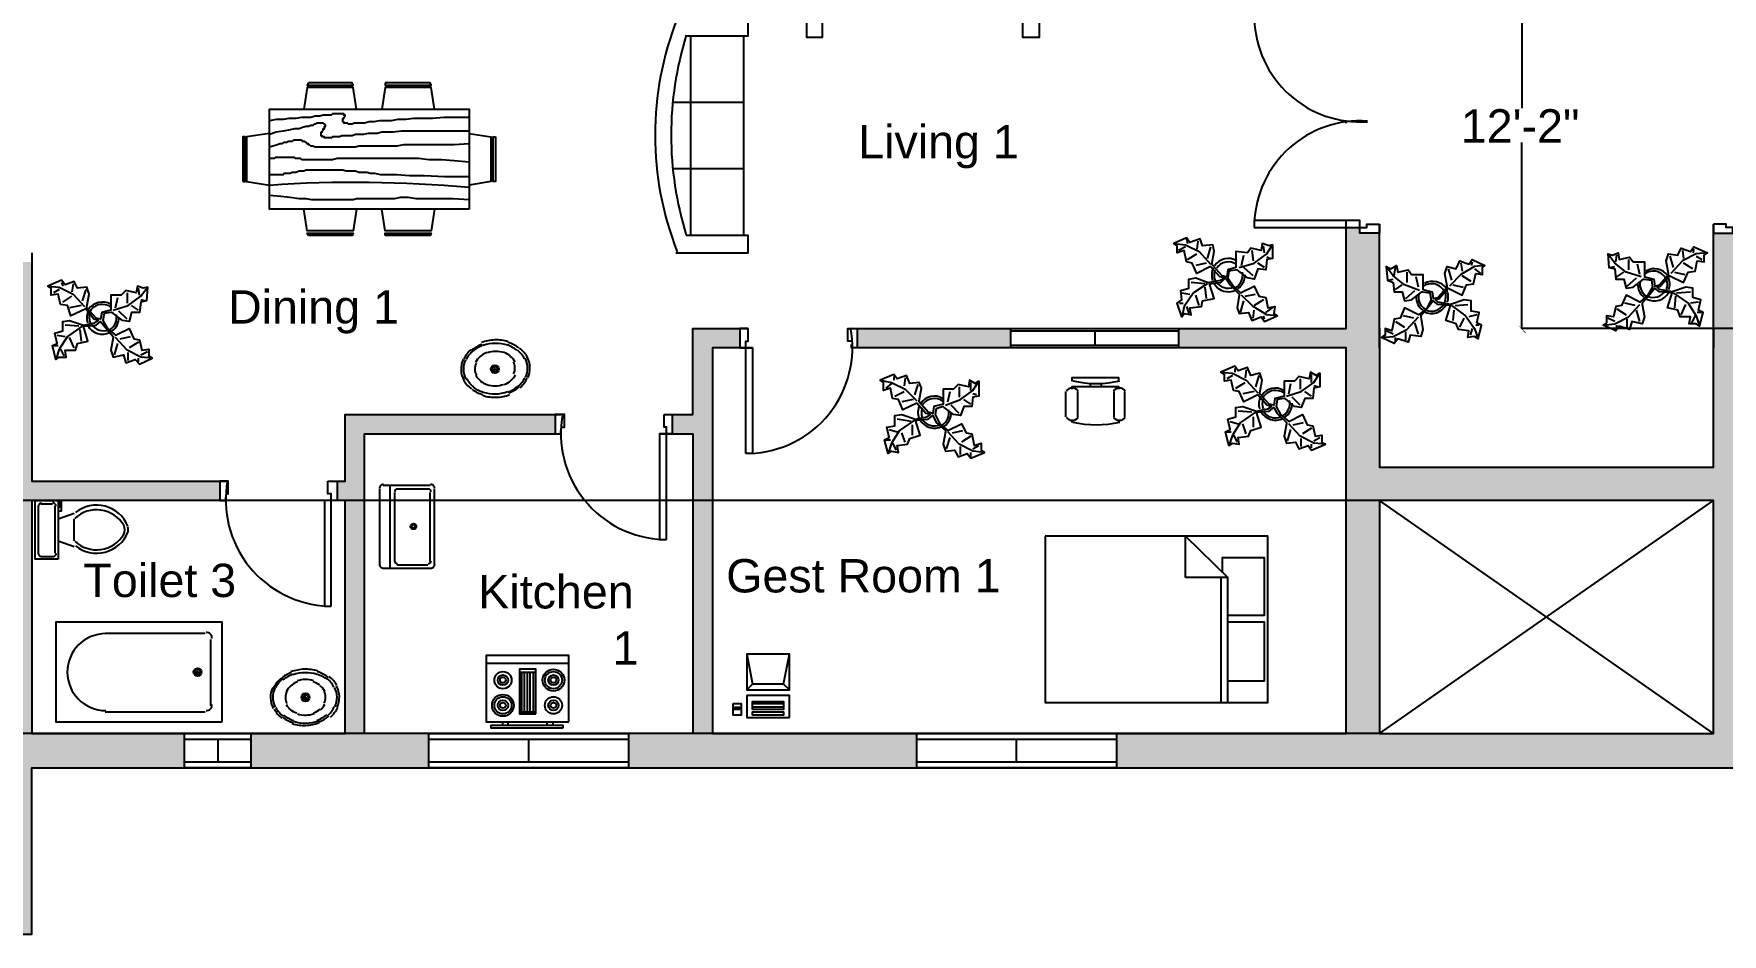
# Model space of a CAD drawing. Header units: inches. Extents: x 87 to 2803, y 358 to 1702.
# Drawn here: x 452 to 1060, y 932 to 1256 of the extents above; entities that cross this region are included whole.
import ezdxf

# ---------------------------------------------------------------- set-up
doc = ezdxf.new("R2010")
doc.units = ezdxf.units.IN
doc.header["$MEASUREMENT"] = 0
for name, color, linetype in [('PDF_0', 7, 'Continuous'), ('PDF_hatch', 3, 'Continuous'), ('PDF_Text', 7, 'Continuous')]:
    doc.layers.add(name, color=color, linetype=linetype)
for name, color, linetype, true_color in [('PDF_block', 220, 'Continuous', 0xff00bf), ('PDF_door', 140, 'Continuous', 0x00bfff), ('PDF_window', 180, 'Continuous', 0x3f00ff)]:
    doc.layers.add(name, color=color, linetype=linetype, true_color=true_color)
doc.styles.add('PDF Arial', font='arial.ttf')

msp = doc.modelspace()

# ---------------------------------------------------------------- hatches: boundary and pattern name
at = {"layer": 'PDF_hatch', "transparency": 33554559}
h = msp.add_hatch(color=256, dxfattribs=at)
h.paths.add_polyline_path([(1068.68, 1003.98), (1068.68, 1142.74), (1128.98, 1142.74), (1128.98, 1149.76), (1068.68, 1149.76), (1068.68, 1186.11), (1063.72, 1186.11), (1063.72, 1184.04), (1056.7, 1184.04), (1056.7, 1099.79), (936.52, 1099.79), (936.52, 1184.04), (929.5, 1184.04), (929.5, 1186.11), (924.55, 1186.11), (924.55, 1149.76), (864.25, 1149.76), (864.25, 1142.74), (924.55, 1142.74), (924.55, 1003.98), (841.95, 1003.98), (841.95, 991.59), (1151.28, 991.59), (1151.28, 1003.98)])
h.paths.add_polyline_path([(1056.7, 1003.98), (936.52, 1003.98), (936.52, 1087.81), (1056.7, 1087.81)], flags=0)
for points in [[(451.67, 1173.72), (444.65, 1173.72), (444.65, 1003.98), (434.33, 1003.98), (434.33, 991.59), (444.65, 991.59), (444.65, 938.73), (349.66, 938.73), (349.66, 991.59), (362.47, 991.59), (362.47, 1003.98), (349.66, 1003.98), (349.66, 1094.84), (248.48, 1094.84), (248.48, 1087.81), (342.64, 1087.81), (342.64, 1003.98), (291.43, 1003.98), (291.43, 991.59), (342.64, 991.59), (342.64, 931.7), (451.67, 931.7), (451.67, 991.59), (506.6, 991.59), (506.6, 1003.98), (451.67, 1003.98), (451.67, 1087.81), (519.4, 1087.81), (519.4, 1094.84), (451.67, 1094.84)], [(706.49, 1149.76), (689.55, 1149.76), (689.55, 1118.79), (682.12, 1118.79), (682.12, 1111.77), (689.55, 1111.77), (689.55, 1003.98), (666.43, 1003.98), (666.43, 991.59), (770.09, 991.59), (770.09, 1003.98), (696.58, 1003.98), (696.58, 1142.74), (706.49, 1142.74)], [(803.95, 1149.76), (748.61, 1149.76), (748.61, 1142.74), (803.95, 1142.74)], [(640, 1118.79), (564.42, 1118.79), (564.42, 1094.84), (561.53, 1094.84), (561.53, 1087.81), (564.42, 1087.81), (564.42, 1003.98), (530.55, 1003.98), (530.55, 991.59), (594.57, 991.59), (594.57, 1003.98), (571.44, 1003.98), (571.44, 1111.77), (640, 1111.77)]]:
    msp.add_hatch(color=256, dxfattribs=at).paths.add_polyline_path(points)

# ---------------------------------------------------------------- linework, layer by layer
at = {"layer": 'PDF_0', "lineweight": 25}
for points in [[(1349.51, 1495.85), (1056.7, 1495.85), (936.52, 1495.85), (643.71, 1495.85), (643.71, 1555.73), (444.65, 1555.73), (444.65, 1495.85), (288.54, 1495.85), (288.54, 1555.73), (204.71, 1555.73), (204.71, 1495.85), (192.73, 1495.85), (192.73, 991.59), (342.64, 991.59), (342.64, 931.7), (451.67, 931.7), (451.67, 991.59), (936.52, 991.59), (1056.7, 991.59), (1541.55, 991.59)], [(730.44, 1280.68), (730.44, 1254.66), (736.22, 1254.66), (736.22, 1276.96)], [(808.08, 1276.96), (808.08, 1254.66), (814.28, 1254.66), (814.28, 1280.68)], [(687.08, 1255.08), (709.38, 1255.08), (709.38, 1261.27), (683.36, 1261.27)], [(688.73, 1255.08), (688.73, 1183.22)], [(707.73, 1255.08), (707.73, 1183.22)], [(568.55, 1228.64), (567.31, 1236.49), (550.79, 1236.49), (549.55, 1228.64)], [(596.63, 1228.64), (595.39, 1236.49), (578.87, 1236.49), (577.63, 1228.64)], [(707.73, 1231.12), (682.12, 1231.12)], [(609.02, 1225.75), (604.07, 1225.75), (599.94, 1225.75), (595.81, 1225.34), (592.5, 1225.34), (589.2, 1225.34), (586.31, 1224.93), (583.42, 1224.93), (580.94, 1224.51), (578.87, 1224.51), (576.81, 1224.51), (574.74, 1224.1), (573.09, 1224.1), (571.44, 1223.69), (570.2, 1223.69), (568.96, 1223.69), (567.72, 1223.69), (566.9, 1223.28), (566.07, 1223.28), (565.66, 1223.28), (565.25, 1223.69), (564.83, 1223.69), (564.42, 1223.69), (564.01, 1223.69), (564.01, 1224.1), (563.59, 1224.1), (563.59, 1224.51), (563.59, 1224.93), (563.59, 1225.34), (564.01, 1225.34), (564.01, 1225.75), (564.42, 1226.17), (564.42, 1226.58), (564.01, 1226.58), (564.01, 1226.99), (563.59, 1226.99), (563.18, 1226.99), (562.77, 1226.99), (562.35, 1226.99), (561.94, 1226.99), (561.12, 1226.99), (560.7, 1226.99), (559.88, 1226.99), (559.46, 1226.58), (558.64, 1226.58), (557.4, 1226.58), (556.57, 1226.58), (555.33, 1226.17), (553.68, 1226.17), (552.03, 1225.75), (550.38, 1225.75), (548.73, 1225.75), (546.66, 1225.34), (544.18, 1225.34), (542.12, 1224.93), (539.64, 1224.93), (537.16, 1224.51)], [(609.02, 1220.8), (602, 1220.8), (596.22, 1220.8), (591.26, 1220.8), (587.55, 1220.8), (584.66, 1220.8), (581.76, 1220.38), (579.7, 1220.38), (577.63, 1220.38), (575.98, 1219.97), (574.33, 1219.97), (572.68, 1219.97), (571.03, 1219.56), (569.37, 1219.56), (568.14, 1219.56), (566.9, 1219.15), (565.66, 1219.15), (564.42, 1219.15), (563.18, 1219.15), (562.35, 1218.73), (561.53, 1218.73), (560.7, 1218.73), (559.88, 1218.73), (559.46, 1218.32), (558.64, 1218.32), (558.22, 1218.32), (557.81, 1218.32), (557.4, 1218.32), (556.99, 1218.32), (556.99, 1218.73), (556.57, 1218.73), (556.16, 1218.73), (556.16, 1219.15), (555.75, 1219.15), (555.75, 1219.56), (555.75, 1219.97), (555.75, 1220.38), (556.16, 1220.38), (556.16, 1220.8), (556.57, 1221.21), (556.57, 1221.62), (556.99, 1221.62), (556.99, 1222.04), (556.99, 1222.45), (557.4, 1222.45), (557.4, 1222.86), (556.99, 1223.28), (556.57, 1223.69), (556.16, 1223.69), (555.75, 1223.69), (555.33, 1223.69), (554.92, 1223.69), (554.51, 1223.69), (554.09, 1223.69), (553.68, 1223.28), (553.27, 1223.28), (552.86, 1222.86), (552.03, 1222.86), (551.2, 1222.45), (550.38, 1222.45), (549.14, 1222.04), (547.9, 1221.62), (546.25, 1221.62), (544.6, 1221.21), (542.12, 1220.8), (539.64, 1220.38), (537.16, 1219.56)], [(924.55, 1223.69), (924.55, 1224.51)], [(609.02, 1216.25), (603.65, 1215.84), (599.11, 1215.84), (594.98, 1215.84), (591.26, 1215.84), (588.37, 1215.84), (585.48, 1215.84), (583, 1215.43), (580.94, 1215.43), (578.87, 1215.43), (577.22, 1215.43), (575.57, 1215.43), (573.92, 1215.43), (572.27, 1215.43), (570.61, 1215.43), (569.37, 1215.43), (568.14, 1215.02), (566.48, 1215.02), (565.25, 1215.02), (564.01, 1215.02), (562.77, 1215.02), (561.53, 1215.02), (560.29, 1215.02), (559.05, 1215.02), (558.22, 1215.02), (556.99, 1215.02), (556.16, 1215.02), (555.33, 1215.02), (554.92, 1215.02), (554.09, 1215.02), (553.68, 1215.02), (552.86, 1215.43), (552.44, 1215.43), (552.03, 1215.43), (551.62, 1215.84), (551.2, 1215.84), (551.2, 1216.25), (550.79, 1216.25), (550.38, 1216.67), (549.96, 1217.08), (549.55, 1217.08), (549.14, 1217.08), (548.73, 1217.49), (548.31, 1217.49), (547.9, 1217.49), (547.49, 1217.49), (547.07, 1217.49), (546.66, 1217.49), (545.83, 1217.49), (545.42, 1217.08), (545.01, 1217.08), (544.6, 1217.08), (543.77, 1217.08), (543.36, 1216.67), (542.53, 1216.67), (541.7, 1216.25), (540.88, 1216.25), (540.05, 1215.84), (538.4, 1215.43), (537.16, 1215.02)], [(609.02, 1219.97), (616.87, 1218.73), (616.87, 1202.63), (609.02, 1201.39)], [(609.02, 1209.65), (603.65, 1210.06), (599.11, 1210.47), (594.57, 1210.47), (590.85, 1210.89), (587.13, 1210.89), (583.83, 1210.89), (580.53, 1210.89), (577.63, 1210.89), (575.16, 1210.89), (572.68, 1210.89), (570.61, 1210.89), (568.55, 1210.89), (566.48, 1210.89), (564.83, 1210.89), (563.18, 1210.89), (561.53, 1210.89), (559.88, 1210.47), (558.22, 1210.47), (556.99, 1210.47), (555.75, 1210.47), (554.51, 1210.47), (553.27, 1210.47), (552.44, 1210.47), (551.62, 1210.47), (550.79, 1210.47), (549.96, 1210.47), (549.14, 1210.47), (548.31, 1210.89), (547.9, 1210.89), (547.07, 1210.89), (546.66, 1210.89), (546.25, 1211.3), (545.83, 1211.3), (545.42, 1211.3), (544.6, 1211.3), (544.18, 1211.3), (543.77, 1211.3), (543.36, 1211.3), (542.94, 1211.3), (542.12, 1211.3), (541.7, 1211.3), (540.88, 1211.3), (540.47, 1211.3), (540.05, 1211.3), (539.23, 1211.3), (538.81, 1210.89), (538.4, 1210.89), (537.99, 1210.89), (537.57, 1210.89), (537.16, 1210.89)], [(609.02, 1204.28), (600.35, 1204.28), (592.92, 1204.69), (587.55, 1204.69), (583, 1205.1), (579.7, 1205.1), (577.22, 1205.1), (575.16, 1205.52), (573.5, 1205.52), (572.27, 1205.93), (570.61, 1205.93), (569.37, 1205.93), (568.14, 1206.34), (566.9, 1206.34), (566.07, 1206.34), (564.83, 1206.34), (563.59, 1206.76), (562.77, 1206.76), (561.94, 1206.76), (560.7, 1206.76), (559.88, 1206.76), (558.64, 1206.76), (557.81, 1206.76), (556.99, 1206.76), (555.75, 1206.76), (554.92, 1206.76), (553.68, 1206.76), (552.44, 1206.76), (551.62, 1206.76), (550.38, 1206.76), (549.55, 1206.34), (548.73, 1206.34), (547.9, 1206.34), (546.66, 1205.93), (546.25, 1205.93), (545.42, 1205.93), (544.6, 1205.52), (543.77, 1205.52), (543.36, 1205.52), (542.53, 1205.52), (542.12, 1205.1), (541.29, 1205.1), (540.88, 1205.1), (540.05, 1205.1), (539.64, 1205.1), (538.81, 1205.1), (538.4, 1205.1), (537.57, 1205.1), (537.16, 1205.1)], [(707.73, 1207.17), (682.12, 1207.17)], [(609.02, 1196.02), (603.24, 1196.43), (597.87, 1196.43), (593.74, 1196.43), (590.02, 1196.43), (587.13, 1196.84), (584.24, 1196.84), (582.18, 1196.43), (580.11, 1196.43), (578.05, 1196.43), (575.98, 1196.43), (574.33, 1196.43), (572.68, 1196.43), (571.44, 1196.43), (569.79, 1196.43), (568.55, 1196.43), (567.31, 1196.02), (566.07, 1196.02), (564.83, 1196.02), (563.59, 1196.02), (562.35, 1196.02), (561.12, 1196.02), (560.29, 1196.02), (558.64, 1196.02), (557.4, 1196.02), (556.16, 1196.02), (554.51, 1196.02), (552.44, 1196.02), (550.38, 1196.43), (547.9, 1196.43), (544.6, 1196.84), (541.29, 1197.26), (537.16, 1197.67)], [(568.55, 1192.71), (567.31, 1184.87), (550.79, 1184.87), (549.55, 1192.71)], [(596.63, 1192.71), (595.39, 1184.87), (578.87, 1184.87), (577.63, 1192.71)], [(745.31, 1149.76), (924.55, 1149.76), (924.55, 1188.58)], [(936.52, 1149.76), (936.52, 1187.35)], [(1056.7, 1149.76), (1056.7, 1187.35)], [(683.36, 1177.02), (709.38, 1177.02), (709.38, 1183.22), (687.08, 1183.22)], [(886.14, 1171.65), (891.51, 1173.3), (896.05, 1176.61), (898.11, 1179.91), (896.88, 1179.5), (894.4, 1180.32), (893.98, 1177.85), (890.27, 1178.67), (889.03, 1177.02), (884.9, 1177.43), (884.9, 1171.65), (882.01, 1170.83), (881.6, 1168.35), (879.94, 1168.76), (876.64, 1172.48), (876.23, 1172.89), (877.05, 1177.43), (876.64, 1179.91), (872.92, 1179.5), (872.1, 1181.98), (868.38, 1180.74), (867.14, 1182.39), (862.6, 1180.32)], [(865.49, 1153.89), (863.84, 1158.85), (865.49, 1160.09), (865.08, 1163.39), (867.97, 1164.22), (867.97, 1167.52), (870.44, 1167.93), (874.99, 1166.28), (879.53, 1167.11), (880.77, 1167.93), (879.12, 1168.35), (875.81, 1172.06), (870.86, 1169.59), (869.21, 1173.3), (867.14, 1173.72), (866.31, 1177.85), (863.84, 1177.02), (863.84, 1179.5), (862.6, 1180.32), (866.73, 1179.91), (871.68, 1177.43), (875.81, 1172.89)], [(866.73, 1179.09), (864.25, 1177.85)], [(867.14, 1181.98), (867.55, 1180.32)], [(871.27, 1181.15), (870.86, 1178.26)], [(875.81, 1179.09), (874.57, 1174.96)], [(898.11, 1179.91), (898.11, 1174.96), (896.05, 1174.54), (895.64, 1170.83), (892.75, 1171.24), (891.51, 1167.52), (889.03, 1167.93), (885.31, 1170.83), (882.42, 1170.41), (882.01, 1167.93), (884.07, 1165.04), (886.55, 1162.57), (891.51, 1165.04), (893.16, 1161.33), (895.64, 1160.91), (896.46, 1157.2), (898.94, 1157.61), (898.53, 1155.13), (899.77, 1154.31), (896.05, 1154.72), (891.09, 1157.61), (886.96, 1161.74)], [(895.22, 1177.02), (894.81, 1179.5)], [(1030.68, 1168.35), (1025.32, 1170), (1021.19, 1173.3), (1018.71, 1176.61), (1020.36, 1176.19), (1022.42, 1177.02), (1022.84, 1174.54), (1026.55, 1175.37), (1027.79, 1173.72), (1031.92, 1173.72), (1031.92, 1168.35), (1035.23, 1167.52), (1035.64, 1165.04), (1037.29, 1165.46), (1040.6, 1169.17), (1040.6, 1169.59), (1039.77, 1174.13), (1040.6, 1176.61), (1043.9, 1176.19), (1045.14, 1178.67), (1048.44, 1177.43), (1049.68, 1179.09), (1054.64, 1177.02)], [(451.67, 1177.02), (451.67, 1094.84), (522.29, 1094.84)], [(867.55, 1174.54), (870.86, 1176.61)], [(874.16, 1173.3), (870.44, 1172.48)], [(886.96, 1172.48), (887.79, 1176.19)], [(890.68, 1177.85), (891.09, 1174.13)], [(895.22, 1171.65), (892.75, 1173.3)], [(897.29, 1174.96), (896.05, 1175.37)], [(950.98, 1163.39), (945.61, 1165.46), (941.48, 1168.76), (939, 1172.06), (940.65, 1171.24), (942.72, 1172.48), (943.13, 1170), (946.85, 1170.83), (948.09, 1169.17), (952.22, 1169.17), (952.22, 1163.8), (955.52, 1162.98), (955.93, 1160.5), (957.59, 1160.91), (960.89, 1164.63), (960.89, 1165.04), (960.06, 1169.59), (960.89, 1172.06), (964.19, 1171.24), (965.43, 1174.13), (968.74, 1172.89), (969.97, 1174.54), (974.52, 1172.48)], [(972.04, 1146.05), (973.28, 1151), (971.63, 1151.83), (972.45, 1155.54), (969.56, 1155.96), (969.56, 1159.67), (967.08, 1160.09), (962.13, 1158.44), (957.59, 1159.26), (956.76, 1160.09), (958, 1160.5), (961.3, 1164.22), (966.26, 1161.74), (967.91, 1165.46), (970.39, 1165.87), (971.21, 1169.59), (973.69, 1169.17), (973.69, 1171.65), (974.52, 1172.48), (970.8, 1172.06), (965.85, 1169.17), (961.72, 1165.04)], [(965.85, 1173.3), (966.26, 1170.41)], [(969.97, 1173.72), (969.56, 1172.48)], [(1018.71, 1176.61), (1019.12, 1171.65), (1021.19, 1171.24), (1021.6, 1167.52), (1024.49, 1167.52), (1025.32, 1164.22), (1027.79, 1164.63), (1031.51, 1167.52), (1031.92, 1167.52), (1034.4, 1167.11), (1034.81, 1164.63), (1033.16, 1161.74), (1030.27, 1159.26), (1025.32, 1161.74), (1023.66, 1158.02), (1021.6, 1157.61), (1020.77, 1153.89), (1018.29, 1154.31), (1018.29, 1151.83), (1017.06, 1151), (1021.19, 1151.42), (1026.14, 1153.89), (1030.27, 1158.44)], [(1021.6, 1173.72), (1022.01, 1176.19)], [(1026.14, 1174.54), (1026.14, 1170.83)], [(1030.27, 1169.17), (1029.45, 1172.89)], [(1051.75, 1150.59), (1052.99, 1155.54), (1051.33, 1156.37), (1052.16, 1160.09), (1049.27, 1160.91), (1049.27, 1164.22), (1046.79, 1164.63), (1041.84, 1162.98), (1037.29, 1163.8), (1036.47, 1164.63), (1037.71, 1165.04), (1041.01, 1168.76), (1045.96, 1166.28), (1047.62, 1170), (1050.09, 1170.41), (1050.92, 1174.13), (1053.4, 1173.72), (1053.4, 1176.19), (1054.64, 1177.02), (1050.51, 1176.61), (1045.55, 1174.13), (1041.42, 1169.59)], [(1041.01, 1175.78), (1042.25, 1171.65)], [(1045.55, 1177.85), (1045.96, 1174.96)], [(1049.27, 1171.24), (1045.96, 1173.3)], [(1049.68, 1178.26), (1049.27, 1177.02)], [(1050.51, 1175.78), (1052.57, 1174.54)], [(481, 1156.37), (486.36, 1158.02), (490.91, 1161.33), (493.38, 1164.63), (491.73, 1164.22), (489.67, 1165.04), (489.26, 1162.57), (485.54, 1163.39), (483.89, 1161.74), (480.17, 1161.74), (480.17, 1156.37), (476.87, 1155.54), (476.45, 1153.07), (474.8, 1153.48), (471.5, 1157.2), (471.5, 1157.61), (472.32, 1162.15), (471.5, 1164.63), (468.19, 1164.22), (466.95, 1166.7), (463.65, 1165.46), (462.41, 1167.11), (457.45, 1165.04)], [(874.57, 1165.87), (869.62, 1162.57), (866.31, 1157.61), (865.49, 1153.89), (866.31, 1155.13), (868.79, 1154.72), (868.38, 1157.2), (872.51, 1157.61), (872.92, 1159.67), (877.05, 1160.5), (875.4, 1165.87), (879.53, 1166.28), (881.18, 1167.93), (882.83, 1165.46), (886.14, 1162.15), (886.14, 1161.74), (885.31, 1157.2), (886.14, 1155.13), (889.44, 1155.54), (890.68, 1152.65), (893.98, 1153.89), (895.22, 1152.24), (899.77, 1154.31)], [(885.31, 1170.83), (885.31, 1170.83)], [(891.09, 1168.76), (887.79, 1171.65)], [(939, 1172.06), (939.41, 1167.11), (941.48, 1166.28), (941.89, 1162.98), (944.78, 1162.98), (945.61, 1159.67), (948.09, 1160.09), (951.8, 1162.98), (952.22, 1162.98), (954.69, 1162.57), (955.11, 1160.09), (953.46, 1156.78), (950.56, 1154.72), (945.61, 1157.2), (943.96, 1153.48), (941.89, 1153.07), (941.07, 1148.94), (938.59, 1149.76), (938.59, 1147.29), (937.35, 1146.46), (941.48, 1146.87), (946.43, 1149.35), (950.56, 1153.89)], [(939.83, 1167.11), (941.48, 1167.52)], [(941.89, 1168.76), (942.3, 1171.65)], [(946.43, 1170), (946.43, 1166.28)], [(950.56, 1164.63), (949.74, 1168.35)], [(961.3, 1171.24), (962.54, 1167.11)], [(969.56, 1166.7), (966.26, 1168.76)], [(970.8, 1171.24), (972.87, 1169.59)], [(1019.53, 1171.65), (1021.19, 1172.06)], [(1022.01, 1168.35), (1024.49, 1170)], [(1025.73, 1165.04), (1029.03, 1167.93)], [(1042.66, 1170), (1046.38, 1169.17)], [(460.35, 1138.61), (459.11, 1143.57), (460.76, 1144.39), (459.93, 1148.11), (462.82, 1148.94), (462.82, 1152.24), (465.3, 1152.65), (470.26, 1151), (474.39, 1151.83), (475.63, 1152.65), (473.97, 1153.07), (471.08, 1156.78), (465.71, 1154.31), (464.48, 1158.02), (462, 1158.44), (461.17, 1162.15), (458.69, 1161.74), (458.69, 1164.22), (457.45, 1165.04), (461.58, 1164.63), (466.54, 1162.15), (470.67, 1157.61)], [(461.58, 1163.8), (459.52, 1162.57)], [(462.41, 1166.28), (462.82, 1165.04)], [(462.82, 1159.26), (466.13, 1161.33)], [(466.54, 1165.87), (466.13, 1162.98)], [(471.08, 1163.8), (469.84, 1159.67)], [(493.38, 1164.63), (492.97, 1159.67), (490.91, 1159.26), (490.49, 1155.54), (487.6, 1155.54), (486.78, 1152.24), (484.3, 1152.65), (480.58, 1155.54), (480.17, 1155.54), (477.69, 1155.13), (477.28, 1152.65), (478.93, 1149.76), (481.82, 1147.29), (486.78, 1149.76), (488.43, 1146.05), (490.49, 1145.63), (491.32, 1141.92), (493.8, 1142.33), (493.8, 1139.85), (495.04, 1139.03), (490.91, 1139.44), (485.95, 1141.92), (481.82, 1146.46)], [(481.82, 1157.2), (482.65, 1160.91)], [(485.95, 1162.57), (485.95, 1158.85)], [(490.49, 1161.74), (490.08, 1164.22)], [(865.49, 1162.57), (868.38, 1162.15)], [(873.75, 1165.87), (868.79, 1166.28)], [(871.68, 1158.02), (870.44, 1161.74)], [(873.75, 1164.63), (874.16, 1160.5)], [(888.2, 1161.33), (891.92, 1162.15)], [(942.3, 1163.8), (944.78, 1165.46)], [(946.02, 1160.5), (949.33, 1163.39)], [(962.95, 1165.46), (966.67, 1164.63)], [(1042.25, 1162.57), (1047.62, 1158.85), (1050.51, 1154.31), (1051.75, 1150.59), (1050.51, 1151.42), (1048.03, 1151.42), (1048.44, 1153.89), (1044.73, 1153.89), (1043.9, 1156.37), (1040.18, 1157.2), (1041.84, 1162.57), (1037.29, 1162.98), (1035.64, 1164.22), (1033.99, 1162.15), (1031.1, 1158.85), (1031.1, 1158.44), (1031.92, 1153.89), (1031.1, 1151.42), (1027.38, 1152.24), (1026.55, 1149.35), (1022.84, 1150.59), (1021.6, 1148.94), (1017.06, 1151)], [(1043.07, 1161.33), (1042.66, 1157.2)], [(1043.49, 1162.57), (1048.44, 1162.98)], [(469.43, 1158.02), (465.3, 1157.2)], [(485.95, 1153.07), (483.06, 1155.96)], [(490.08, 1156.37), (487.6, 1158.02)], [(492.15, 1159.67), (490.91, 1160.09)], [(864.66, 1158.85), (865.9, 1158.85)], [(867.14, 1157.61), (867.97, 1155.13)], [(886.55, 1155.54), (887.79, 1159.67)], [(891.09, 1153.48), (891.51, 1156.37)], [(894.81, 1160.09), (891.51, 1158.02)], [(895.22, 1153.07), (894.81, 1154.31)], [(895.64, 1155.54), (898.11, 1157.2)], [(962.54, 1158.02), (967.5, 1154.31), (970.8, 1149.76), (972.04, 1146.05), (970.8, 1146.87), (968.32, 1146.46), (968.74, 1148.94), (965.02, 1149.35), (964.19, 1151.42), (960.48, 1152.65), (962.13, 1158.02), (957.59, 1158.44), (955.93, 1159.67), (954.28, 1157.61), (951.39, 1154.31), (951.39, 1153.89), (952.22, 1149.35), (951.39, 1146.87), (947.67, 1147.29), (946.85, 1144.81), (943.13, 1146.05), (941.89, 1144.39), (937.35, 1146.46)], [(948.91, 1153.48), (945.2, 1154.31)], [(963.37, 1156.37), (962.95, 1152.65)], [(963.78, 1158.02), (968.32, 1158.44)], [(971.63, 1154.72), (968.74, 1153.89)], [(1022.01, 1156.78), (1025.32, 1154.72)], [(1028.62, 1158.02), (1024.9, 1158.85)], [(1030.27, 1152.24), (1029.03, 1156.37)], [(1045.14, 1154.72), (1046.79, 1158.44)], [(1051.33, 1159.26), (1048.44, 1158.85)], [(1050.09, 1154.31), (1048.86, 1151.83)], [(1052.57, 1155.54), (1050.92, 1155.54)], [(469.84, 1150.59), (464.48, 1146.87), (461.58, 1142.33), (460.35, 1138.61), (461.58, 1139.44), (464.06, 1139.44), (463.65, 1141.92), (467.37, 1141.92), (468.19, 1144.39), (471.91, 1145.22), (470.26, 1150.59), (474.8, 1151), (476.45, 1152.24), (478.1, 1150.18), (481, 1146.87), (481, 1146.46), (480.17, 1141.92), (481, 1139.44), (484.71, 1140.26), (485.54, 1137.37), (488.84, 1138.61), (490.49, 1136.96), (495.04, 1139.03)], [(468.61, 1150.59), (463.65, 1151)], [(469.02, 1149.35), (469.43, 1145.22)], [(679.23, 1118.79), (689.55, 1118.79), (689.55, 1149.76), (696.58, 1149.76), (709.38, 1149.76)], [(936.52, 1142.74), (936.52, 1149.76), (936.52, 1137.79), (936.52, 1099.79), (1056.7, 1099.79), (1056.7, 1137.79), (1056.7, 1149.76), (1056.7, 1142.74)], [(941.48, 1147.7), (939, 1148.94)], [(942.3, 1152.24), (945.61, 1150.18)], [(946.02, 1145.63), (946.02, 1148.52)], [(950.56, 1147.7), (949.33, 1151.83)], [(965.43, 1150.18), (967.08, 1153.48)], [(969.97, 1149.76), (969.15, 1147.29)], [(972.45, 1151), (971.21, 1151)], [(1021.19, 1152.24), (1018.71, 1153.48)], [(1022.01, 1149.76), (1022.01, 1151)], [(1025.73, 1150.18), (1025.73, 1153.07)], [(459.52, 1143.57), (461.17, 1143.57)], [(460.76, 1147.29), (463.65, 1146.87)], [(462, 1142.33), (463.24, 1139.85)], [(466.95, 1142.74), (465.3, 1146.46)], [(481.41, 1140.26), (482.65, 1144.39)], [(483.47, 1146.05), (487.19, 1146.87)], [(490.08, 1144.81), (486.78, 1142.74)], [(711.03, 1142.74), (696.58, 1142.74), (696.58, 1111.77), (696.58, 1003.98), (924.55, 1003.98), (924.55, 1142.74), (746.55, 1142.74)], [(942.3, 1145.22), (942.3, 1146.46)], [(486.36, 1138.2), (486.36, 1141.09)], [(490.08, 1137.79), (490.08, 1139.03)], [(490.91, 1140.26), (493.38, 1141.5)], [(618.11, 1136.13), (618.11, 1134.07)], [(903.07, 1125.4), (908.44, 1127.05), (912.98, 1130.35), (915.05, 1133.66), (913.81, 1132.83), (911.74, 1134.07), (911.33, 1131.59), (907.61, 1132.42), (905.96, 1130.77), (902.24, 1130.77), (902.24, 1125.4), (898.94, 1124.57), (898.53, 1122.09), (896.88, 1122.51), (893.57, 1126.22), (893.57, 1126.64), (894.4, 1131.18), (893.57, 1133.66), (890.27, 1132.83), (889.03, 1135.72), (885.73, 1134.48), (884.49, 1136.13), (879.53, 1134.07)], [(619.35, 1134.9), (617.28, 1134.9)], [(780.41, 1122.09), (785.78, 1124.16), (790.32, 1127.46), (792.39, 1130.77), (791.15, 1129.94), (789.09, 1131.18), (788.67, 1128.7), (784.96, 1129.53), (783.3, 1127.87), (779.59, 1127.87), (779.59, 1122.51), (776.28, 1121.68), (775.87, 1119.2), (774.22, 1119.61), (770.91, 1123.33), (770.91, 1123.74), (771.74, 1128.29), (770.91, 1130.35), (767.61, 1129.94), (766.37, 1132.83), (763.07, 1131.59), (761.83, 1133.24), (756.87, 1131.18)], [(759.76, 1104.75), (758.52, 1109.7), (760.18, 1110.53), (759.35, 1114.25), (762.24, 1114.66), (762.24, 1118.38), (764.72, 1118.79), (769.67, 1117.14), (773.8, 1117.96), (775.04, 1118.79), (773.39, 1119.2), (770.09, 1122.92), (765.13, 1120.44), (763.48, 1124.16), (761.42, 1124.57), (760.59, 1128.29), (758.11, 1127.46), (758.11, 1130.35), (756.87, 1131.18), (761, 1130.35), (765.96, 1127.87), (770.09, 1123.74)], [(761, 1129.94), (758.94, 1128.29)], [(761.83, 1132.42), (761.83, 1131.18)], [(765.96, 1132), (765.55, 1129.11)], [(792.39, 1130.77), (792.39, 1125.4), (790.32, 1124.98), (789.91, 1121.68), (787.02, 1121.68), (785.78, 1118.38), (783.3, 1118.79), (780, 1121.27), (779.59, 1121.68), (777.11, 1120.85), (776.7, 1118.79), (778.35, 1115.48), (781.24, 1113.01), (786.19, 1115.48), (787.85, 1112.18), (789.91, 1111.77), (790.74, 1107.64), (793.22, 1108.46), (793.22, 1105.99), (794.45, 1105.16), (790.32, 1105.57), (785.37, 1108.05), (781.24, 1112.59)], [(789.5, 1127.46), (789.5, 1130.35)], [(842.77, 1130.77), (842.77, 1132), (825.84, 1132), (825.84, 1130.77)], [(832.45, 1129.94), (832.45, 1128.7)], [(836.58, 1128.7), (836.58, 1129.94)], [(882.42, 1107.64), (881.18, 1112.59), (882.83, 1113.42), (882.01, 1117.14), (884.9, 1117.96), (884.9, 1121.27), (887.38, 1121.68), (892.33, 1120.03), (896.46, 1120.85), (897.7, 1121.68), (896.05, 1122.09), (892.75, 1125.81), (887.79, 1123.33), (886.14, 1127.05), (884.07, 1127.46), (883.25, 1131.18), (880.77, 1130.77), (880.77, 1133.24), (879.53, 1134.07), (883.66, 1133.66), (888.62, 1131.18), (892.75, 1126.64)], [(883.66, 1132.83), (881.6, 1131.59)], [(884.49, 1135.31), (884.49, 1134.07)], [(884.9, 1128.29), (888.2, 1130.35)], [(888.62, 1134.9), (888.2, 1132)], [(893.16, 1132.83), (891.92, 1128.7)], [(915.05, 1133.66), (915.05, 1128.7), (912.98, 1128.29), (912.57, 1124.57), (909.68, 1124.57), (908.44, 1121.27), (905.96, 1121.68), (902.66, 1124.57), (902.24, 1124.57), (899.77, 1124.16), (899.35, 1121.68), (901.01, 1118.79), (903.9, 1116.31), (908.85, 1118.79), (910.5, 1115.07), (912.57, 1114.66), (913.4, 1110.94), (915.87, 1111.36), (915.87, 1108.88), (917.11, 1108.05), (912.98, 1108.46), (908.03, 1110.94), (903.9, 1115.48)], [(903.9, 1126.22), (904.72, 1129.94)], [(908.03, 1131.59), (908.03, 1127.87)], [(912.16, 1130.35), (912.16, 1133.24)], [(762.24, 1125.4), (765.55, 1127.05)], [(768.85, 1124.16), (764.72, 1123.33)], [(770.5, 1129.53), (769.26, 1125.81)], [(781.24, 1123.33), (782.06, 1127.05)], [(785.37, 1128.7), (785.37, 1124.98)], [(789.5, 1122.51), (787.02, 1124.16)], [(791.56, 1125.81), (790.32, 1126.22)], [(823.78, 1117.96), (823.78, 1127.05)], [(842.77, 1127.87), (842.77, 1128.7), (825.84, 1128.7), (825.84, 1127.87)], [(827.91, 1127.05), (827.91, 1117.96)], [(841.12, 1117.96), (841.12, 1127.05)], [(844.84, 1127.05), (844.84, 1117.96)], [(891.51, 1127.05), (887.38, 1126.22)], [(908.03, 1122.09), (905.14, 1124.98)], [(912.16, 1125.4), (909.68, 1127.05)], [(914.22, 1128.7), (912.98, 1129.11)], [(558.22, 1094.84), (564.42, 1094.84), (564.42, 1111.77), (564.42, 1118.79), (642.06, 1118.79)], [(642.89, 1118.79), (643.3, 1118.79)], [(769.26, 1116.72), (763.89, 1113.01), (761, 1108.46), (759.76, 1104.75), (761, 1105.57), (763.48, 1105.16), (763.07, 1107.64), (766.78, 1108.05), (767.61, 1110.12), (771.33, 1111.36), (769.67, 1116.72), (774.22, 1117.14), (775.87, 1118.38), (777.11, 1115.9), (780.41, 1113.01), (780.41, 1112.59), (779.59, 1108.05), (780.41, 1105.57), (783.72, 1105.99), (784.96, 1103.51), (788.26, 1104.75), (789.5, 1103.1), (794.45, 1105.16)], [(785.37, 1119.2), (782.48, 1122.09)], [(891.92, 1119.61), (886.55, 1115.9), (883.66, 1111.36), (882.42, 1107.64), (883.66, 1108.46), (886.14, 1108.05), (885.73, 1110.53), (889.44, 1110.94), (890.27, 1113.01), (893.98, 1114.25), (892.33, 1119.61), (896.88, 1120.03), (898.53, 1121.27), (899.77, 1119.2), (903.07, 1115.9), (903.07, 1115.48), (902.24, 1110.94), (903.07, 1108.46), (906.37, 1108.88), (907.61, 1106.4), (910.92, 1107.64), (912.16, 1105.99), (917.11, 1108.05)], [(890.68, 1119.61), (885.73, 1120.03)], [(891.09, 1117.96), (891.09, 1114.25)], [(677.58, 1111.77), (677.99, 1111.77), (689.55, 1111.77), (689.55, 1104.75), (689.55, 1003.98), (571.44, 1003.98), (571.44, 1063.86), (571.44, 1104.75), (571.44, 1111.77), (642.06, 1111.77)], [(642.06, 1111.77), (642.06, 1111.77)], [(760.18, 1113.42), (763.07, 1112.59)], [(768.02, 1116.31), (763.07, 1117.14)], [(765.96, 1108.88), (764.72, 1112.18)], [(768.44, 1115.07), (768.44, 1111.36)], [(782.89, 1112.18), (786.61, 1113.01)], [(825.84, 1116.72), (825.84, 1115.9)], [(842.77, 1116.72), (842.77, 1115.9)], [(881.6, 1112.59), (883.25, 1112.59)], [(882.83, 1116.31), (885.73, 1115.48)], [(888.62, 1111.77), (887.38, 1115.48)], [(903.48, 1109.29), (904.72, 1113.42)], [(905.55, 1115.07), (909.27, 1115.9)], [(912.16, 1113.83), (908.85, 1111.77)], [(758.94, 1109.7), (760.59, 1109.7)], [(761.42, 1108.46), (762.65, 1105.99)], [(780.83, 1106.4), (782.06, 1110.53)], [(785.78, 1104.33), (785.78, 1107.23)], [(789.5, 1110.94), (786.19, 1108.88)], [(790.32, 1106.4), (792.39, 1107.64)], [(884.07, 1111.36), (885.31, 1108.88)], [(908.44, 1107.23), (908.44, 1110.12)], [(912.16, 1106.81), (912.16, 1108.05)], [(912.98, 1109.29), (915.05, 1110.53)], [(789.5, 1103.51), (789.5, 1105.16)], [(521.47, 1087.81), (451.67, 1087.81), (451.67, 1070.88), (451.67, 1063.86), (451.67, 1056.84), (451.67, 1003.98), (564.42, 1003.98), (564.42, 1056.84), (564.42, 1063.86), (564.42, 1070.88), (564.42, 1087.81), (556.99, 1087.81)], [(461.17, 1084.1), (462.41, 1084.1), (462.41, 1087.4), (461.58, 1087.4), (461.58, 1085.34), (461.17, 1085.34)], [(576.81, 1091.94), (576.81, 1064.69)], [(594.98, 1093.18), (578.05, 1093.18)], [(580.53, 1093.18), (580.53, 1063.45)], [(582.18, 1090.71), (582.18, 1065.93)], [(594.15, 1091.94), (583, 1091.94)], [(594.98, 1065.93), (594.98, 1090.71)], [(596.63, 1064.69), (596.63, 1091.94)], [(936.52, 1003.98), (1056.7, 1087.81)], [(1056.7, 1003.98), (936.52, 1087.81)], [(454.98, 1086.58), (459.11, 1086.58)], [(459.93, 1085.75), (459.93, 1068.82)], [(461.17, 1081.21), (466.95, 1083.27)], [(466.95, 1073.36), (466.95, 1081.21)], [(461.17, 1073.36), (466.95, 1071.3)], [(578.05, 1063.45), (594.98, 1063.45)], [(583, 1064.69), (594.15, 1064.69)], [(882.01, 1046.52), (895.22, 1046.52), (895.22, 1067.17), (879.94, 1067.17), (879.94, 1061.8)], [(879.53, 1060.14), (879.53, 1015.13)], [(882.01, 1015.13), (882.01, 1060.14)], [(514.03, 1039.91), (478.1, 1039.91)], [(882.01, 1022.98), (895.22, 1022.98), (895.22, 1044.04), (882.01, 1044.04)], [(516.1, 1013.89), (516.1, 1037.84)], [(511.14, 1027.11), (511.14, 1025.04)], [(644.95, 1029.17), (615.22, 1029.17)], [(708.97, 1032.47), (708.97, 1019.67), (724.25, 1019.67), (722.18, 1021.74), (724.25, 1032.47), (708.97, 1032.47), (711.03, 1021.74)], [(724.25, 1019.67), (724.25, 1032.47)], [(511.97, 1025.87), (510.32, 1025.87)], [(632.98, 1025.87), (627.19, 1025.87)], [(628.02, 1011.82), (628.02, 1025.87)], [(628.85, 1025.87), (628.85, 1011.82)], [(630.08, 1011.82), (630.08, 1025.87)], [(630.91, 1025.87), (630.91, 1011.82)], [(632.15, 1011.82), (632.15, 1025.87)], [(722.18, 1021.74), (711.03, 1021.74), (708.97, 1019.67)], [(550.79, 1016.78), (548.73, 1016.78)], [(549.96, 1017.61), (549.96, 1015.95)], [(711.03, 1014.72), (722.18, 1014.72)], [(478.1, 1011.82), (514.03, 1011.82)], [(627.19, 1011.82), (632.98, 1011.82)], [(705.66, 1013.48), (705.66, 1012.65)], [(722.18, 1013.48), (711.03, 1013.48)], [(621, 1008.11), (621, 1006.87)], [(623.06, 1006.87), (623.06, 1008.11)], [(637.11, 1006.87), (637.11, 1008.11)], [(639.17, 1008.11), (639.17, 1006.87)]]:
    msp.add_lwpolyline(points, dxfattribs=at)
for points in [[(551.2, 1238.14), (550.79, 1237.32), (567.31, 1237.32), (566.9, 1238.14)], [(578.87, 1238.14), (578.87, 1237.32), (595.39, 1237.32), (594.98, 1238.14)], [(609.02, 1192.71), (537.16, 1192.71), (537.16, 1228.64), (609.02, 1228.64)], [(527.66, 1202.63), (528.49, 1202.63), (528.49, 1218.73), (527.66, 1218.73)], [(618.52, 1218.73), (618.52, 1202.63), (617.69, 1202.63), (617.69, 1218.73)], [(551.2, 1183.22), (550.79, 1184.04), (567.31, 1184.04), (566.9, 1183.22)], [(578.87, 1183.22), (578.87, 1184.04), (595.39, 1184.04), (594.98, 1183.22)], [(461.17, 1066.75), (452.91, 1066.75), (452.91, 1087.81), (461.17, 1087.81)], [(936.52, 1087.81), (936.52, 1003.98), (1056.7, 1003.98), (1056.7, 1087.81)], [(816.34, 1075.01), (816.34, 1015.13), (896.46, 1015.13), (896.46, 1075.01)], [(866.73, 1060.14), (866.73, 1075.01), (882.01, 1060.14)], [(520.23, 1008.11), (520.23, 1044.04), (460.35, 1044.04), (460.35, 1008.11)], [(644.95, 1008.11), (644.95, 1032.06), (615.22, 1032.06), (615.22, 1008.11)], [(632.98, 1011), (632.98, 1027.11), (627.19, 1027.11), (627.19, 1011)], [(704.01, 1014.72), (706.9, 1014.72), (706.9, 1010.59), (704.01, 1010.59)], [(724.25, 1009.76), (724.25, 1017.61), (708.97, 1017.61), (708.97, 1009.76)], [(711.03, 1012.65), (711.03, 1015.54), (722.18, 1015.54), (722.18, 1012.65)], [(706.49, 1012.65), (704.42, 1012.65), (704.42, 1013.48), (706.49, 1013.48)], [(711.03, 1010.59), (711.03, 1011.82), (722.18, 1011.82), (722.18, 1010.59)], [(642.89, 1006.04), (642.89, 1006.87), (616.87, 1006.87), (616.87, 1006.04)]]:
    msp.add_lwpolyline(points, close=True, dxfattribs=at)
for points in [[(537.16, 1219.97), (528.9, 1218.73), (528.9, 1202.63), (537.16, 1201.39, -0.040451), (609.02, 1200.56)], [(623.11, 1144.98, 0.081917), (618.24, 1145.63, 0.081942), (613.43, 1144.67)], [(622.95, 1143.73, 0.081207), (618.53, 1144.39, 0.081185), (614.14, 1143.61)], [(606.92, 1138.68, 0.117624), (606.14, 1134.83, 0.117628), (607.17, 1131.04)], [(607.75, 1138.48, 0.118621), (606.96, 1134.99, 0.118618), (607.84, 1131.53)], [(611.58, 1137.21, 0.118279), (611.09, 1135.05, 0.118287), (611.63, 1132.9)], [(615.38, 1141.08, 0.089711), (612.98, 1139.61, 0.104623), (611.34, 1137.53)], [(623.9, 1139.84, 0.089698), (621.6, 1141.05, 0.081461), (618.62, 1141.5, 0.081425), (615.66, 1140.98)], [(625.05, 1133.41, 0.118279), (625.54, 1135.57, 0.118287), (625, 1137.72)], [(629.3, 1132.14, 0.118621), (630.08, 1135.62, 0.118618), (629.2, 1139.09)], [(630.12, 1131.94, 0.117624), (630.91, 1135.79, 0.117628), (629.87, 1139.58)], [(613.15, 1130.77, 0.089698), (615.45, 1129.57, 0.081461), (618.42, 1129.11, 0.081425), (621.38, 1129.63)], [(621.66, 1129.54, 0.089711), (624.06, 1131.01, 0.104623), (625.7, 1133.09)], [(610.46, 1128.66, 0.089553), (614.09, 1126.88, 0.081207), (618.51, 1126.22, 0.081185), (622.9, 1127.01)], [(613.94, 1125.63, 0.081916), (618.8, 1124.99, 0.081942), (623.61, 1125.95)], [(455.33, 1067.59, -0.500001), (454.15, 1068.82), (454.15, 1085.75, -0.500001), (455.33, 1086.98)], [(467.17, 1073.19, 0.480083), (484.78, 1075.67, 0.21501), (484.78, 1078.9, 0.480083), (467.17, 1081.37)], [(460.34, 1068.76, -0.500001), (459.11, 1067.58), (454.98, 1067.58)], [(554.55, 1026.46, 0.081917), (549.69, 1027.1, 0.081942), (544.87, 1026.14)], [(547.24, 1022.55, 0.089711), (544.84, 1021.08, 0.104623), (543.2, 1019)], [(558.02, 1023.43, 0.089553), (554.39, 1025.21, 0.081207), (549.98, 1025.86, 0.081185), (545.58, 1025.08)], [(553.04, 1022.93, 0.081461), (550.07, 1023.39, 0.081425), (547.11, 1022.87)], [(561.56, 1013.41, 0.117624), (562.35, 1017.26, 0.117628), (561.32, 1021.05)], [(538.37, 1020.56, 0.117624), (537.58, 1016.71, 0.117628), (538.61, 1012.92)], [(539.19, 1020.37, 0.118621), (538.4, 1016.88, 0.118618), (539.29, 1013.42)], [(543.44, 1019.09, 0.118279), (542.94, 1016.93, 0.118287), (543.49, 1014.78)], [(556.91, 1014.88, 0.118279), (557.4, 1017.04, 0.118287), (556.86, 1019.19)], [(560.74, 1013.61, 0.118621), (561.53, 1017.09, 0.118618), (560.64, 1020.56)], [(545.95, 1008.35, 0.08119), (550.37, 1007.7, 0.081192), (554.76, 1008.48)], [(547.3, 1011.04, 0.081461), (550.28, 1010.59, 0.081425), (553.24, 1011.11)], [(545.38, 1007.52, 0.081917), (550.24, 1006.88, 0.081912), (555.06, 1007.83)]]:
    msp.add_lwpolyline(points, format="xyb", dxfattribs=at)
for centre, radius in [((618.31, 1135.1), 1.45), ((618.31, 1135.1), 1.03), ((588.99, 1078.52), 1.03), ((588.99, 1078.52), 0.619), ((511.35, 1026.07), 1.45), ((511.35, 1026.07), 1.03), ((639.38, 1023.18), 3.92), ((621.21, 1023.18), 3.1), ((621.21, 1023.18), 1.86), ((621.21, 1023.18), 1.03), ((639.38, 1023.18), 3.1), ((639.38, 1023.18), 1.86), ((639.38, 1023.18), 1.03), ((550.17, 1016.99), 1.45), ((550.17, 1016.99), 1.03), ((621.21, 1014.1), 3.92), ((621.21, 1014.1), 3.1), ((621.21, 1014.1), 1.86), ((621.21, 1014.1), 1.03), ((639.38, 1014.1), 3.1), ((639.38, 1014.1), 1.86), ((639.38, 1014.1), 1.03)]:
    msp.add_circle(centre, radius, dxfattribs=at)
for centre, radius, start, end in [((790.12, 1219.35), 114.19, 158.43385, 201.56615), ((802.92, 1219.35), 121.21, 162.7185, 197.2815), ((882.21, 1168.97), 5.99, 59.89747, 145.62437), ((882.21, 1168.55), 5.16, 55.05764, 146.17924), ((882.21, 1168.97), 5.99, 153.90782, 198.79772), ((882.21, 1168.97), 5.16, 159.97163, 201.58775), ((882.21, 1169.38), 5.16, 212.53024, 292.6275), ((882.21, 1168.97), 5.16, 301.32851, 11.83738), ((882.21, 1168.97), 5.99, 304.88107, 1.38455), ((955.73, 1160.71), 5.99, 34.37563, 120.10253), ((1035.43, 1165.66), 5.16, 168.16197, 238.67309), ((1035.02, 1165.25), 5.16, 33.82021, 124.94193), ((1035.43, 1165.25), 5.99, 34.37563, 120.10253), ((1035.02, 1165.66), 5.16, 338.41183, 20.02569), ((1035.02, 1165.66), 5.99, 341.20139, 26.09308), ((882.21, 1168.97), 5.99, 208.72864, 297.41753), ((955.73, 1161.12), 5.99, 178.61727, 235.11801), ((955.73, 1161.12), 5.16, 168.16197, 238.67309), ((955.31, 1160.71), 5.16, 33.82021, 124.94193), ((955.31, 1161.12), 5.16, 338.41183, 20.02569), ((955.31, 1161.12), 5.99, 341.20139, 26.09308), ((1035.43, 1165.66), 5.99, 178.61727, 235.11801), ((1035.43, 1165.66), 5.99, 242.5826, 331.27145), ((1035.02, 1166.08), 5.16, 247.37247, 327.46954), ((477.48, 1153.69), 5.99, 153.90782, 198.79772), ((477.07, 1153.27), 5.99, 59.89747, 145.62437), ((477.48, 1153.69), 5.16, 159.97163, 201.58775), ((477.07, 1153.27), 5.16, 55.05764, 146.17924), ((477.07, 1153.69), 5.16, 301.32851, 11.83738), ((955.31, 1161.12), 5.99, 242.5826, 331.27145), ((955.31, 1161.12), 5.16, 247.37247, 327.46954), ((477.07, 1153.69), 5.99, 208.72864, 297.41753), ((477.48, 1154.1), 5.16, 212.53024, 292.6275), ((477.07, 1153.69), 5.99, 304.88107, 1.38455), ((616.66, 1134.28), 10.53, 131.15546, 155.01287), ((617.9, 1132.62), 12.18, 110.57796, 131.15377), ((617.9, 1133.04), 11.36, 109.37262, 129.84159), ((619.14, 1133.04), 11.36, 51.77211, 72.24165), ((619.55, 1133.04), 12.18, 52.53471, 73.11516), ((620.79, 1134.28), 10.53, 28.68049, 52.53556), ((616.66, 1134.28), 9.71, 129.84198, 153.74806), ((619.97, 1134.69), 6.4, 27.62508, 51.50806), ((620.38, 1134.28), 9.71, 27.86797, 51.77375), ((616.25, 1136.34), 10.53, 208.68049, 232.53556), ((616.66, 1136.34), 9.71, 207.86789, 231.77376), ((617.08, 1135.93), 6.4, 207.62508, 231.50806), ((620.38, 1136.34), 9.71, 309.84198, 333.74806), ((620.38, 1136.34), 10.53, 311.15546, 335.01287), ((834.72, 1166.49), 36.55, 256.58013, 283.41987), ((617.49, 1137.58), 12.18, 232.53471, 253.11516), ((619.14, 1137.58), 11.36, 289.37262, 309.84159), ((619.14, 1137.99), 12.18, 290.57796, 311.15377), ((776.49, 1119.41), 5.99, 59.89747, 145.62437), ((776.49, 1119.41), 5.16, 55.05764, 146.17924), ((826.05, 1125.6), 2.68, 36.86595, 143.13405), ((842.98, 1125.6), 2.68, 36.86595, 143.13405), ((899.15, 1122.71), 5.99, 153.90782, 198.79772), ((899.15, 1122.3), 5.99, 59.89747, 145.62437), ((899.56, 1122.71), 5.16, 159.97431, 201.58817), ((899.15, 1122.3), 5.16, 55.05807, 146.17979), ((776.49, 1119.41), 5.99, 153.90782, 198.79772), ((776.9, 1119.41), 5.16, 159.97163, 201.58775), ((776.49, 1119.41), 5.16, 301.32851, 11.83738), ((776.49, 1119.41), 5.99, 304.88107, 1.38455), ((826.05, 1119.41), 2.68, 216.86595, 323.13405), ((842.98, 1119.41), 2.68, 216.86595, 323.13405), ((899.15, 1122.71), 5.99, 208.72855, 297.4174), ((899.15, 1122.71), 5.16, 212.53046, 292.62753), ((899.15, 1122.71), 5.16, 301.32691, 11.83803), ((899.15, 1122.71), 5.99, 304.88199, 1.38273), ((776.49, 1119.82), 5.99, 208.72864, 297.41753), ((776.49, 1119.82), 5.16, 212.53024, 292.6275), ((834.72, 1151.62), 36.55, 256.58013, 283.41987), ((578.25, 1092.15), 1.45, 89.99993, 180.00007), ((595.19, 1092.15), 1.45, 359.99993, 90.00007), ((583.21, 1090.91), 1.03, 90.00006, 179.99994), ((594.36, 1090.91), 1.03, 0.00006, 89.99994), ((459.31, 1085.96), 1.03, 351.8698, 98.1302), ((475.01, 1073.98), 12.18, 22.02756, 128.52904), ((475.01, 1081), 12.18, 231.47096, 337.97244), ((482.44, 1077.28), 3.92, 344.861, 15.139), ((578.25, 1064.89), 1.45, 179.99993, 270.00007), ((583.21, 1066.13), 1.03, 180.00006, 269.99994), ((594.36, 1066.13), 1.03, 270.00006, 359.99994), ((595.19, 1064.89), 1.45, 269.99993, 0.00007), ((478.31, 1026.07), 13.84, 90.0001, 269.9999), ((514.65, 1038.46), 1.86, 351.8725, 98.12789), ((548.11, 1015.75), 10.53, 131.15546, 155.01287), ((548.11, 1016.16), 9.71, 129.84198, 153.74806), ((549.35, 1014.51), 12.18, 110.57796, 131.15377), ((549.34, 1014.51), 11.36, 109.37262, 129.84159), ((550.58, 1015.33), 7.64, 51.51122, 72.01364), ((551, 1014.51), 12.18, 52.53471, 73.11516), ((551.41, 1016.16), 6.4, 27.62508, 51.50806), ((551.82, 1016.16), 9.71, 27.86797, 51.77375), ((552.24, 1016.16), 10.53, 28.68049, 52.53556), ((551.41, 1017.4), 6.4, 309.77046, 333.6613), ((514.65, 1014.1), 1.86, 261.87211, 8.1275), ((548.11, 1017.81), 10.53, 208.68049, 232.53556), ((548.11, 1017.81), 9.71, 207.86825, 231.77242), ((549.35, 1019.47), 12.18, 232.53655, 253.11341), ((549.34, 1019.46), 11.36, 231.77311, 252.24065), ((548.93, 1017.4), 6.4, 207.62508, 231.50806), ((549.35, 1018.64), 7.64, 231.51122, 252.01364), ((550.58, 1018.64), 7.64, 289.26585, 309.77123), ((550.58, 1019.47), 11.36, 289.37496, 309.8417), ((550.58, 1019.46), 12.18, 290.57629, 311.15544), ((551.82, 1017.81), 9.71, 309.84198, 333.74806), ((552.24, 1017.81), 10.53, 311.15496, 335.01258)]:
    msp.add_arc(centre, radius, start, end, dxfattribs=at)
at = {"layer": 'PDF_0', "color": 220, "true_color": 0xff00bf, "transparency": 33554559}
msp.add_solid([(986.08, 1151.42), (989.39, 1148.11), (988.97, 1148.11)], dxfattribs=at)
at = {"layer": 'PDF_block', "lineweight": 25}
for points in [[(1303.67, 1295.96), (987.73, 1295.96), (987.73, 1229.06)], [(1303.67, 1149.76), (987.73, 1149.76), (987.73, 1216.67)], [(936.52, 1087.81), (118.8, 1087.81)], [(936.52, 1003.98), (118.8, 1003.98)]]:
    msp.add_lwpolyline(points, dxfattribs=at)
at = {"layer": 'PDF_door', "lineweight": 25}
for points in [[(929.5, 1224.1), (930.74, 1224.1)], [(891.51, 1186.11), (929.5, 1186.11), (929.5, 1188.58), (891.51, 1188.58)], [(936.52, 1187.35), (936.52, 1184.04), (929.5, 1184.04), (929.5, 1186.11), (931.98, 1186.11), (931.98, 1187.35)], [(1056.7, 1187.35), (1056.7, 1184.04), (1063.72, 1184.04), (1063.72, 1186.11), (1061.25, 1186.11), (1061.25, 1187.35)], [(709.38, 1149.76), (706.49, 1149.76), (706.49, 1142.74), (708.55, 1142.74), (708.55, 1145.22), (709.38, 1145.22)], [(708.55, 1104.75), (708.55, 1142.74), (711.03, 1142.74), (711.03, 1104.75)], [(679.23, 1118.79), (682.12, 1118.79), (682.12, 1111.77), (680.06, 1111.77), (680.06, 1114.25), (679.23, 1114.25)], [(680.06, 1073.77), (680.06, 1111.77), (677.58, 1111.77), (677.58, 1073.77)], [(558.22, 1094.84), (561.53, 1094.84), (561.53, 1087.81), (559.46, 1087.81), (559.46, 1090.29), (558.22, 1090.29)], [(559.46, 1049.82), (559.46, 1087.81), (556.99, 1087.81), (556.99, 1049.82)]]:
    msp.add_lwpolyline(points, close=True, dxfattribs=at)
for points in [[(746.55, 1145.22), (745.31, 1145.22), (745.31, 1149.76), (748.61, 1149.76), (748.61, 1142.74), (746.55, 1142.74), (746.55, 1143.98)], [(642.06, 1114.25), (643.3, 1114.25), (643.3, 1118.79), (640, 1118.79), (640, 1111.77), (642.06, 1111.77), (642.06, 1113.01)], [(521.47, 1090.29), (522.29, 1090.29), (522.29, 1094.84), (519.4, 1094.84), (519.4, 1087.81), (521.47, 1087.81), (521.47, 1089.05)]]:
    msp.add_lwpolyline(points, dxfattribs=at)
for centre, start, end in [((929.71, 1262.3), 181.8841, 273.76826), ((929.71, 1186.31), 86.23174, 178.1159), ((708.76, 1142.95), 271.88416, 10.60731), ((680.26, 1111.97), 169.39269, 268.11584), ((559.67, 1088.02), 169.39269, 268.11584)]:
    msp.add_arc(centre, 38.2, start, end, dxfattribs=at)
at = {"layer": 'PDF_window', "lineweight": 25}
for points in [[(864.25, 1142.74), (803.95, 1142.74), (803.95, 1149.76), (864.25, 1149.76)], [(530.55, 991.59), (506.6, 991.59), (506.6, 1003.98), (530.55, 1003.98)], [(666.43, 991.59), (594.57, 991.59), (594.57, 1003.98), (666.43, 1003.98)], [(841.95, 991.59), (770.09, 991.59), (770.09, 1003.98), (841.95, 1003.98)]]:
    msp.add_lwpolyline(points, close=True, dxfattribs=at)
for points in [[(803.95, 1148.94), (864.25, 1148.94)], [(834.1, 1148.94), (834.1, 1143.57)], [(864.25, 1143.57), (803.95, 1143.57)], [(506.6, 1001.91), (530.55, 1001.91)], [(518.58, 1001.91), (518.58, 993.65)], [(594.57, 1001.91), (666.43, 1001.91)], [(630.5, 993.65), (630.5, 1001.91)], [(770.09, 1001.91), (841.95, 1001.91)], [(806.02, 993.65), (806.02, 1001.91)], [(530.55, 993.65), (506.6, 993.65)], [(666.43, 993.65), (594.57, 993.65)], [(841.95, 993.65), (770.09, 993.65)]]:
    msp.add_lwpolyline(points, dxfattribs=at)

# ---------------------------------------------------------------- texts
at = {"layer": 'PDF_Text', "color": 220, "true_color": 0xff00bf, "insert": (965.85, 1216.67), "char_height": 11.999, "attachment_point": 7, "style": 'PDF Arial'}
msp.add_mtext('12\'-2"', dxfattribs=at)
at = {"layer": 'PDF_Text', "attachment_point": 7, "style": 'PDF Arial'}
for s, insert, char_height in [('Living 1', (749.03, 1207.36), 11.999), ('Dining 1', (522.29, 1147.89), 11.999), ('Toilet 3', (470.26, 1052.91), 11.999), ('Gest Room 1', (701.53, 1054.57), 11.9989), ('Kitchen', (612.33, 1048.8), 11.999), ('1', (660.65, 1028.76), 12)]:
    msp.add_mtext(s, dxfattribs=dict(at, insert=insert, char_height=char_height))

doc.saveas('drawing.dxf')
